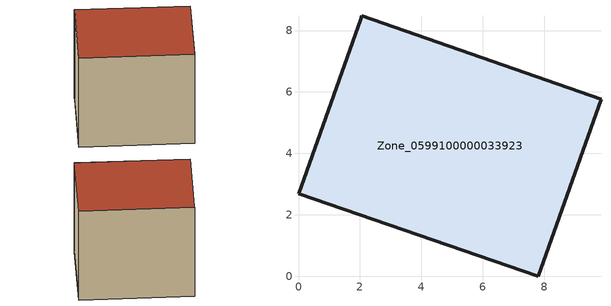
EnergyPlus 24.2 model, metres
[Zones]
Zone_0599100000033923
 floor ground (C_G): 2.02,8.37 2.06,8.49 9.84,5.77 7.8,0 0,2.69 z0.45
 wall outside (C_F): 7.8,0 9.84,5.77 2.06,8.49 2.02,8.37 0,2.69 7.8,0 z0.45:8.08
 roof outside (C_R): 2.06,8.49 2.02,8.37 0,2.69 7.8,0 9.84,5.77 z8.08
[BUILDING]
Pand.0599100000033923: North Axis=0; Terrain=City; Loads Convergence Tolerance Value=0.04; Temperature Convergence Tolerance Value=0.4; Solar Distribution=FullExterior; Maximum Number of Warmup Days=25; Minimum Number of Warmup Days=1
[Site:Location]
Rotterdam.The.Hague.AP_ZH_NLD Design_Conditions: Latitude=51.96; Longitude=4.45; Time Zone=1; Elevation=-4.5
[SITE:GROUNDTEMPERATURE:BUILDINGSURFACE]
18, 18, 18, 18, 18, 18, 18, 18, 18, 18, 18, 18
[MATERIAL] Thermal Absorptance=0.9; Solar Absorptance=0.7; Visible Absorptance=0.7
Name | Roughness | Thickness | Conductivity | Density | Specific Heat
G.TI.1965-1974 | MediumSmooth | 0.15 | 0.882353 | 540 | 1210
F.TI.1965-1974 | Rough | 0.3 | 0.697674 | 1920 | 840
R.TI.1965-1974 | MediumRough | 0.2 | 0.232558 | 1500 | 1000
[CONSTRUCTION]
C_G: G.TI.1965-1974
C_F: F.TI.1965-1974
C_R: R.TI.1965-1974
[ZONE]
Zone_0599100000033923: Type=1; Multiplier=1; Ceiling Height=Autocalculate; Volume=Autocalculate; Floor Area=autocalculate; Part of Total Floor Area=Yes
[ZONEINFILTRATION:DESIGNFLOWRATE]
Infil_Zone_0599100000033923: Zone or ZoneList or Space or SpaceList=Zone_0599100000033923; Schedule=AlwaysOn; Design Flow Rate Calculation Method=Flow/Area; Flow Rate per Floor Area=0.003; Constant Term Coefficient=1; Temperature Term Coefficient=0; Velocity Term Coefficient=0; Velocity Squared Term Coefficient=0
[HVACTEMPLATE:ZONE:IDEALLOADSAIRSYSTEM]
Zone_0599100000033923: Maximum Heating Supply Air Temperature=50; Minimum Cooling Supply Air Temperature=13; Maximum Heating Supply Air Humidity Ratio=0.0156; Minimum Cooling Supply Air Humidity Ratio=0.0077; Heating Limit=NoLimit; Cooling Limit=NoLimit; Dehumidification Control Type=ConstantSensibleHeatRatio; Cooling Sensible Heat Ratio=0.7; Dehumidification Setpoint=60; Humidification Control Type=None; Humidification Setpoint=30; Outdoor Air Method=None; Outdoor Air Flow Rate per Person=0.00944; Outdoor Air Flow Rate per Zone Floor Area=0; Outdoor Air Flow Rate per Zone=0; Demand Controlled Ventilation Type=None; Outdoor Air Economizer Type=NoEconomizer; Heat Recovery Type=None; Sensible Heat Recovery Effectiveness=0.7; Latent Heat Recovery Effectiveness=0.65
[ZONECONTROL:THERMOSTAT]
ThermostatControl_Zone_0599100000033923: Zone or ZoneList=Zone_0599100000033923; Control Type Schedule=DualSetpointControlType; Control 1=Thermostat_Zone_0599100000033923; Temperature Difference Between Cutout And Setpoint=0
[THERMOSTATSETPOINT:DUALSETPOINT]
Thermostat_Zone_0599100000033923: Heating Setpoint Temperature Schedule=HeatingSetpoint_Zone_0599100000033923; Cooling Setpoint Temperature Schedule=CoolingSetpoint_Zone_0599100000033923
[SCHEDULE:COMPACT]
HeatingSetpoint_Zone_0599100000033923: Through: 12/31, For: AllDays, Until: 24:00, 21
CoolingSetpoint_Zone_0599100000033923: Through: 12/31, For: AllDays, Until: 24:00, 24
DualSetpointControlType: Through: 12/31, For: AllDays, Until: 24:00, 4
AlwaysOn: Through: 12/31, For: AllDays, Until: 24:00, 1
